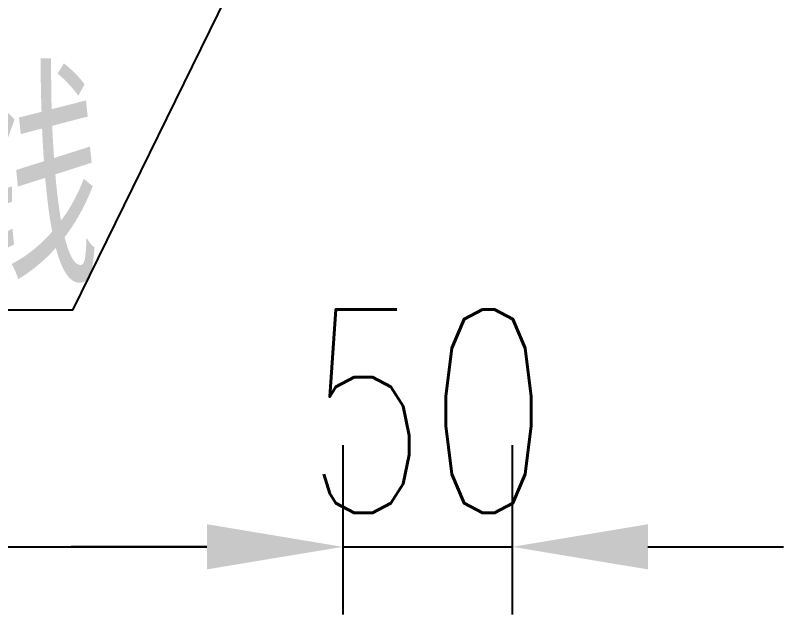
# Model space of a CAD drawing. Extents: x -941089 to 947074, y -2579987 to 8.
# Drawn here: x 2162.25 to 2173.57, y -223.98 to -215.14 of the extents above; entities that cross this region are included whole.
import ezdxf

# ---------------------------------------------------------------- set-up
doc = ezdxf.new("R2010")
doc.units = 0
doc.header["$LTSCALE"] = 5
doc.header["$PDMODE"] = 32
doc.header["$PDSIZE"] = 0.3
doc.layers.get('Defpoints').update_dxf_attribs({"linetype": 'CONTINUOUS'})
doc.layers.add('尺寸', color=2, linetype='CONTINUOUS')
doc.layers.add('文字', color=7, linetype='CONTINUOUS')
doc.layers.add('标注', color=4, linetype='CONTINUOUS', lineweight=15)
doc.styles.get("Standard").update_dxf_attribs({"font": 'simplex1.shx', "width": 0.7, "bigfont": 'hztxt.shx'})
doc.dimstyles.new('比例1：200', dxfattribs={"dimtxt": 3, "dimasz": 2, "dimexe": 1, "dimexo": 1, "dimgap": 0.5, "dimtad": 1, "dimlfac": 20, "dimzin": 13, "dimdsep": 46, "dimtxsty": 'Standard', "dimcen": -0.09, "dimclrd": 256, "dimclre": 256, "dimclrt": 4, "dimaunit": 1, "dimadec": 0, "dimazin": 0, "dimtfac": 0.0005, "dimtix": 1, "dimtmove": 2, "dimatfit": 3, "dimfxl": 0, "dimtolj": 1, "dimtzin": 13, "dimarcsym": 0})

# ---------------------------------------------------------------- blocks, each defined once
blk = doc.blocks.new('*D94')
at = {"layer": 'Defpoints', "color": 0}
for p in [(2149.57, -220.479), (2167.07, -220.479), (2167.07, -222.979)]:
    blk.add_point(p, dxfattribs=at)
at = {"layer": '标注', "lineweight": -2}
for p, q in [((2149.57, -221.479), (2149.57, -223.979)), ((2167.07, -221.479), (2167.07, -223.979)), ((2151.57, -222.979), (2165.07, -222.979))]:
    blk.add_line(p, q, dxfattribs=at)
at = {"layer": '标注'}
for points in [[(2151.57, -222.646), (2151.57, -223.312), (2149.57, -222.979)], [(2165.07, -222.646), (2165.07, -223.312), (2167.07, -222.979)]]:
    blk.add_solid(points, dxfattribs=at)
at = {"layer": '标注', "color": 4, "insert": (2158.32, -220.979), "char_height": 3, "attachment_point": 5}
blk.add_mtext('\\A1;350', dxfattribs=at)
blk = doc.blocks.new('*D95')
at = {"layer": 'Defpoints', "color": 0}
for p in [(2167.07, -220.479), (2169.57, -220.479), (2169.57, -222.979)]:
    blk.add_point(p, dxfattribs=at)
at = {"layer": '标注', "lineweight": -2}
for p, q in [((2167.07, -221.479), (2167.07, -223.979)), ((2169.57, -221.479), (2169.57, -223.979)), ((2165.07, -222.979), (2163.07, -222.979)), ((2167.07, -222.979), (2169.57, -222.979)), ((2171.57, -222.979), (2173.57, -222.979))]:
    blk.add_line(p, q, dxfattribs=at)
at = {"layer": '标注'}
for points in [[(2165.07, -222.646), (2165.07, -223.312), (2167.07, -222.979)], [(2171.57, -222.646), (2171.57, -223.312), (2169.57, -222.979)]]:
    blk.add_solid(points, dxfattribs=at)
at = {"layer": '标注', "color": 4, "insert": (2168.32, -220.979), "char_height": 3, "attachment_point": 5}
blk.add_mtext('\\A1;50', dxfattribs=at)

msp = doc.modelspace()

# ---------------------------------------------------------------- linework, layer by layer
at = {"layer": '尺寸', "linetype": 'Continuous'}
for q in [(2167.07019, -211.37218), (2152.62233, -219.48891)]:
    msp.add_line((2163.09226, -219.48891), q, dxfattribs=at)

# ---------------------------------------------------------------- texts
at = {"layer": '文字', "width": 0.7}
msp.add_text('车道边缘线', height=3, dxfattribs=at).set_placement((2152.98984, -219.09776))

# ---------------------------------------------------------------- dimensions: what is measured, and where the dimension line sits
at = {"layer": '标注'}
for base, p1, p2, picture, middle in [((2167.07019, -222.97887), (2149.57019, -220.47887), (2167.07019, -220.47887), '*D94', (2158.32019, -220.97887)), ((2169.57019, -222.97887), (2167.07019, -220.47887), (2169.57019, -220.47887), '*D95', (2168.32019, -220.97887))]:
    dim = msp.add_linear_dim(base=base, p1=p1, p2=p2, dimstyle='比例1：200', dxfattribs=at)
    dim.commit()
    dim.dimension.update_dxf_attribs({"geometry": picture, "text_midpoint": middle})

doc.saveas('drawing.dxf')
